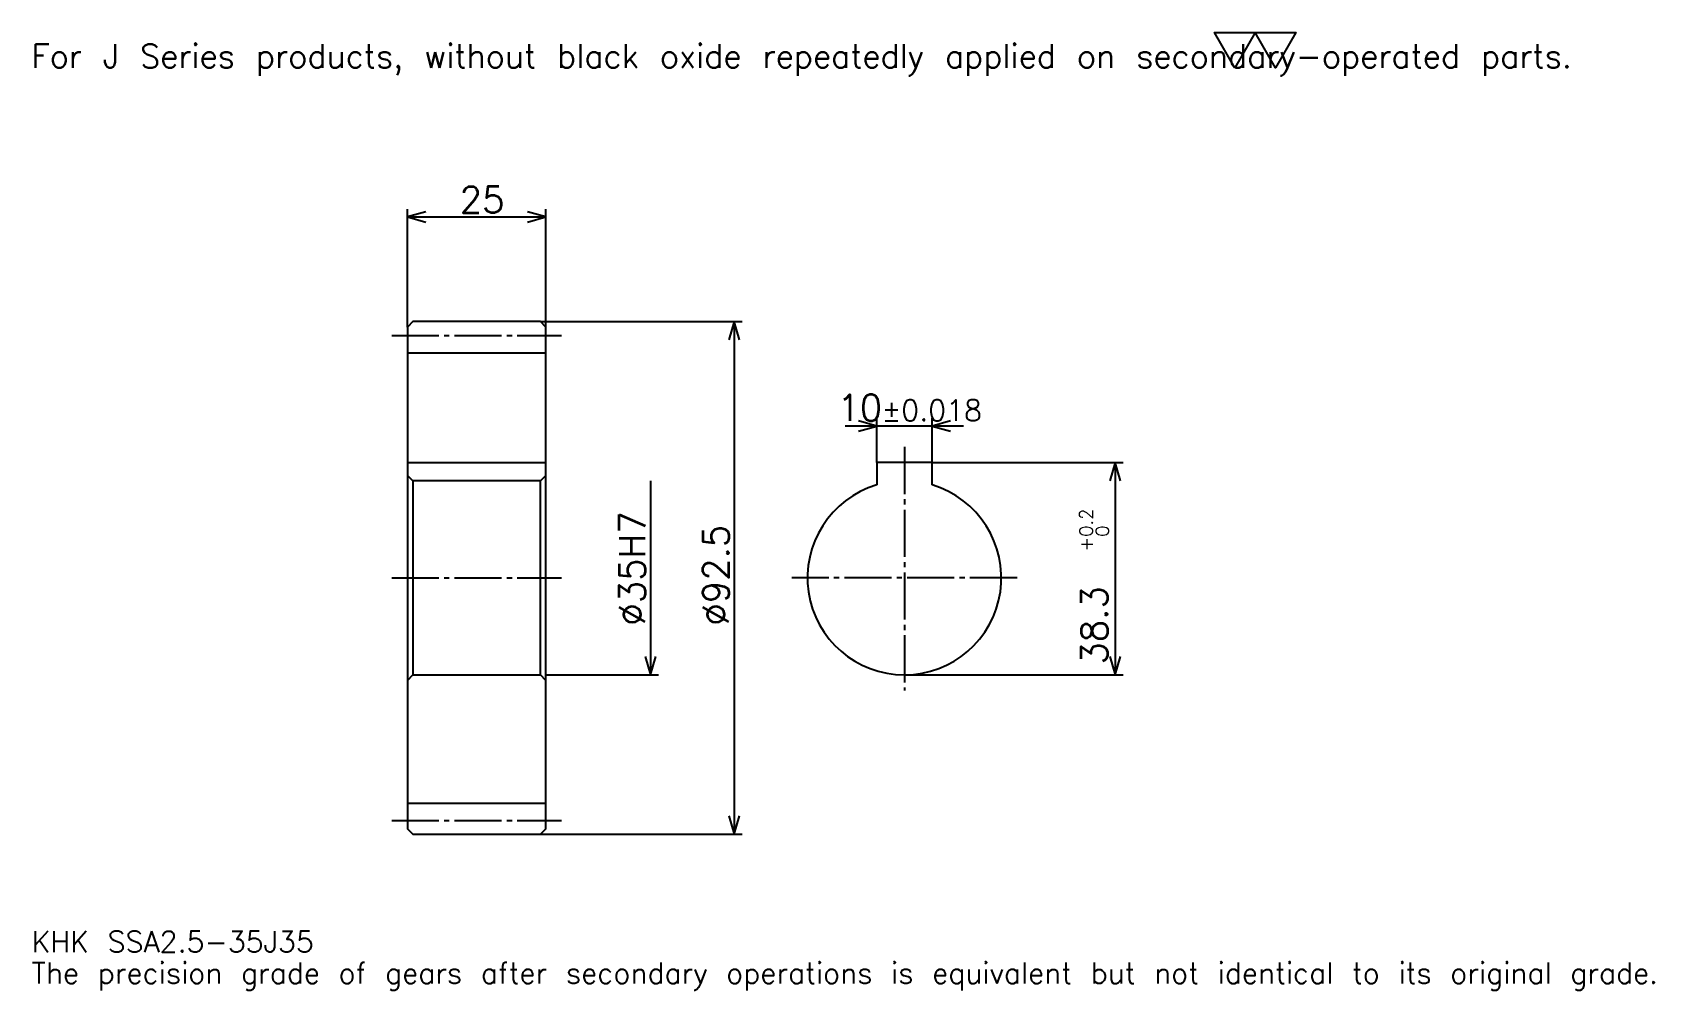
# Model space of a CAD drawing. Extents: x 10 to 302, y 3 to 176.
import ezdxf

# ---------------------------------------------------------------- set-up
doc = ezdxf.new("R2010")
doc.units = 0
doc.linetypes.add('DASHDOT', pattern=[11.33152, 8.498641, -0.944293, 0.944293, -0.944293])
doc.layers.get('0').update_dxf_attribs({"linetype": 'CONTINUOUS'})
doc.layers.add('DASHDOT', color=6, linetype='DASHDOT')
doc.styles.add('KANJI', font='TXT', dxfattribs={"bigfont": 'BIGFONT'})

msp = doc.modelspace()

# ---------------------------------------------------------------- linework, layer by layer
at = {"color": 5}
for p, q in [((77.289413, 124.174591), (77.289413, 144.476898)), ((102.289413, 124.174591), (102.289413, 144.476898)), ((77.289413, 143.060455), (102.289413, 143.060455)), ((77.289413, 123.174591), (77.289413, 124.174591)), ((101.289413, 124.174591), (102.289413, 124.174591)), ((102.289413, 124.174591), (137.700409, 124.174591)), ((102.289413, 123.174591), (102.289413, 124.174591)), ((136.283981, 124.174591), (136.283981, 31.674591)), ((162.004089, 98.724594), (162.004089, 106.751083)), ((172.004089, 98.724594), (172.004089, 106.751083)), ((177.669861, 105.334641), (156.338318, 105.334641)), ((172.004089, 98.724594), (206.470795, 98.724594)), ((205.054352, 98.724594), (205.054352, 60.424591)), ((121.175285, 95.424591), (121.175285, 60.424591)), ((102.289413, 60.424591), (122.591721, 60.424591)), ((167.004089, 60.424591), (206.470795, 60.424591)), ((101.289413, 31.674591), (102.289413, 31.674591)), ((102.289413, 31.674591), (137.700409, 31.674591))]:
    msp.add_line(p, q, dxfattribs=at)
at = {"color": 4}
for p, q in [((77.289413, 118.549591), (102.289413, 118.549591)), ((77.289413, 98.724594), (102.289413, 98.724594)), ((102.289413, 96.424591), (101.289413, 95.424591)), ((77.289413, 59.424591), (78.289413, 60.424591)), ((102.289413, 59.424591), (101.289413, 60.424591)), ((77.289413, 37.299591), (102.289413, 37.299591))]:
    msp.add_line(p, q, dxfattribs=at)
at = {"color": 7}
msp.add_lwpolyline([(226.630432, 169.972824), (222.947693, 176.356247), (237.678665, 176.356247), (233.995926, 169.972824), (230.313171, 176.356247), (226.630432, 169.972824)], dxfattribs=at)
at = {"color": 5}
for points in [[(80.594444, 144.004761), (77.289413, 143.060455), (80.594444, 142.11618)], [(98.98439, 142.11618), (102.289413, 143.060455), (98.98439, 144.004761)], [(137.228271, 120.869568), (136.283981, 124.174591), (135.339691, 120.869568)], [(158.699066, 104.39035), (162.004089, 105.334641), (158.699066, 106.278938)], [(175.309113, 106.278938), (172.004089, 105.334641), (175.309113, 104.39035)], [(205.998657, 95.419563), (205.054352, 98.724594), (204.110077, 95.419563)], [(120.230988, 63.729618), (121.175285, 60.424591), (122.119583, 63.729618)], [(204.110077, 63.729618), (205.054352, 60.424591), (205.998657, 63.729618)], [(135.339691, 34.979618), (136.283981, 31.674591), (137.228271, 34.979618)]]:
    msp.add_lwpolyline(points, dxfattribs=at)
at = {"color": 4}
for points in [[(77.289413, 59.424591), (77.289413, 32.674591), (78.289413, 31.674591), (101.289413, 31.674591), (102.289413, 32.674591), (102.289413, 123.174591), (101.289413, 124.174591), (78.289413, 124.174591), (77.289413, 123.174591), (77.289413, 59.424591)], [(172.004089, 94.695099), (172.004089, 98.724594), (162.004089, 98.724594), (162.004089, 94.695099)], [(77.289413, 96.424591), (78.289413, 95.424591), (78.289413, 60.424591), (101.289413, 60.424591), (101.289413, 95.424591), (78.289413, 95.424591)]]:
    msp.add_lwpolyline(points, dxfattribs=at)
msp.add_arc((167.004089, 77.924591), 17.5, 106.60154993, 73.39845007, dxfattribs=at)
at = {"layer": 'DASHDOT', "color": 7}
for p, q in [((74.456535, 121.674591), (105.122292, 121.674591)), ((167.004089, 101.557472), (167.004089, 57.591713)), ((74.456535, 77.924591), (105.122292, 77.924591)), ((187.336975, 77.924591), (146.671204, 77.924591)), ((74.456535, 34.174591), (105.122292, 34.174591))]:
    msp.add_line(p, q, dxfattribs=at)

# ---------------------------------------------------------------- texts
at = {"color": 7, "style": 'KANJI'}
for s, height, p in [('For J Series products, without black oxide repeatedly applied on secondary-operated parts.', 4.249321, (9.442935, 169.972824)), ('25', 4.721467, (86.720459, 143.815887)), ('10', 4.721467, (154.897308, 106.278938)), ('%%p0.018', 3.777174, (162.876007, 106.278938)), ('KHK SSA2.5-35J35', 3.777174, (9.442935, 10.387228)), ('The precision grade of gears after secondary operations is equivalent but not identical to its original grade.', 3.777174, (9.442935, 4.721467))]:
    msp.add_text(s, height=height, dxfattribs=at).set_placement(p)
for s, height, p in [('%%c35H7', 4.721467, (120.230988, 69.307915)), ('0.2', 2.360734, (200.993896, 85.362396)), ('%%c92.5', 4.721467, (135.339691, 69.307915)), ('+', 2.360734, (200.993896, 82.718376)), ('0', 2.360734, (203.921204, 85.362396)), ('38.3', 4.721467, (203.637909, 62.281994))]:
    msp.add_text(s, height=height, rotation=90, dxfattribs=at).set_placement(p)

doc.saveas('drawing.dxf')
